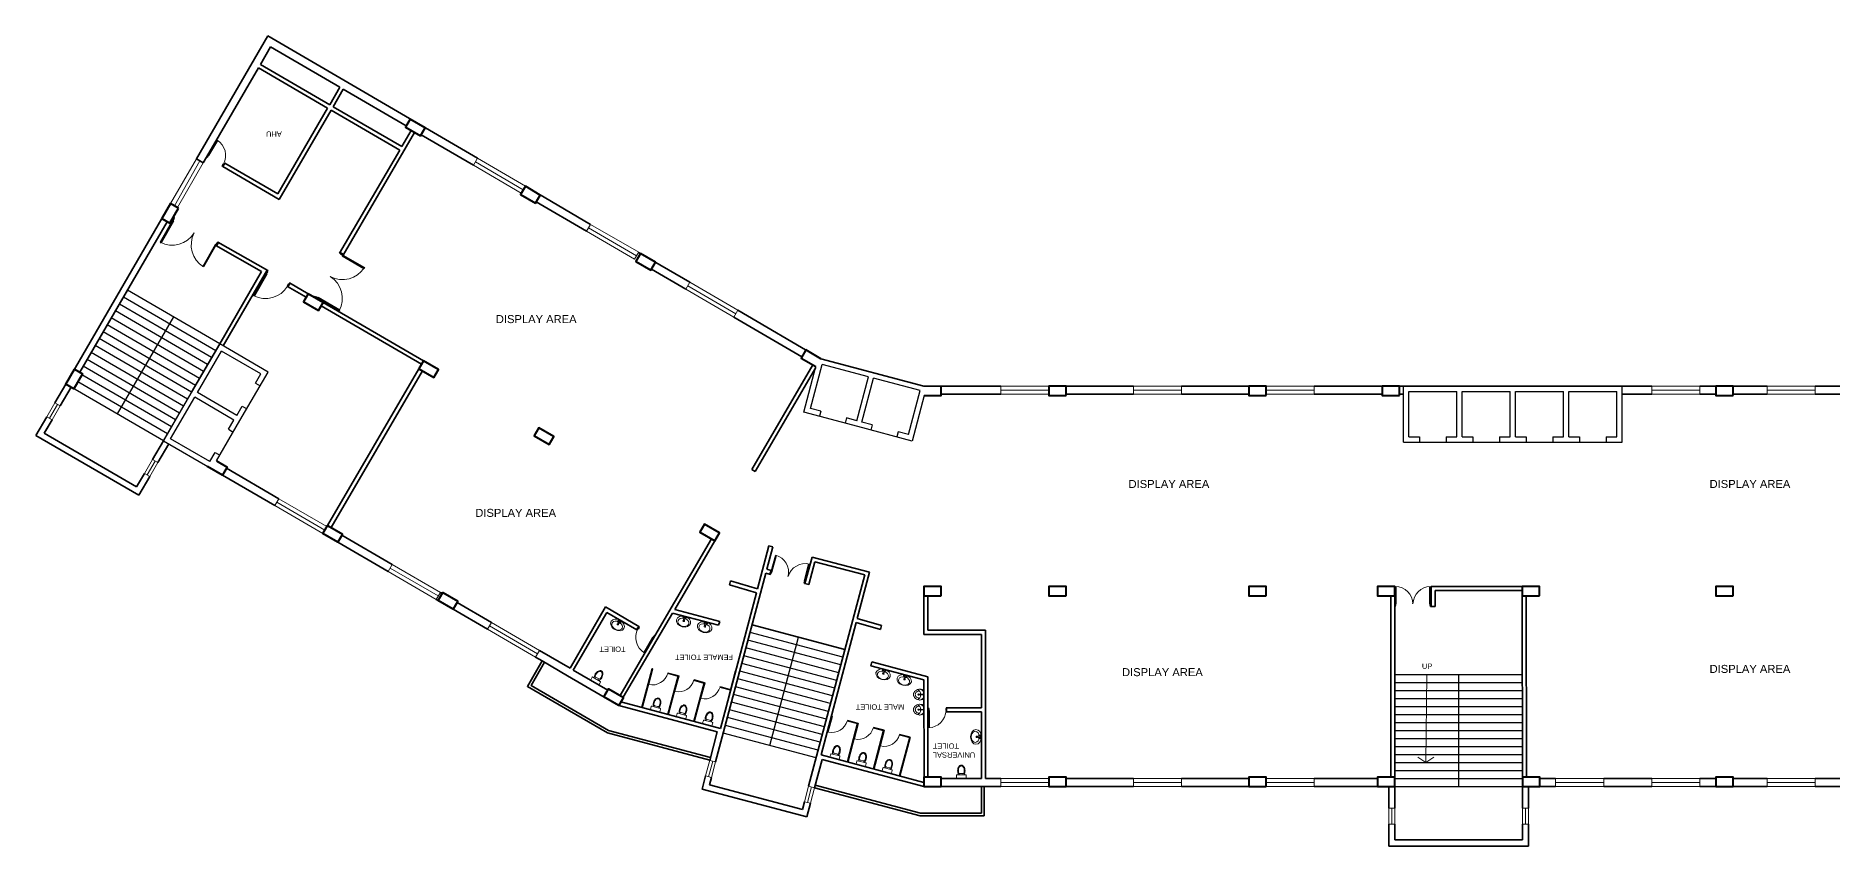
# Model space of a CAD drawing. Header units: millimetres. Extents: x 3079 to 579737, y 1565 to 1161826.
# Drawn here: x 13224 to 80548, y 808485 to 838835 of the extents above; entities that cross this region are included whole.
import ezdxf

# ---------------------------------------------------------------- set-up
doc = ezdxf.new("R2010")
doc.units = ezdxf.units.MM
for name, color, linetype, lineweight in [('1', 7, 'Continuous', 35), ('A_COL', 250, 'Continuous', 40), ('A_ELE1', 250, 'Continuous', 20), ('A_WIN-DOR', 250, 'Continuous', 30), ('DOOR', 250, 'Continuous', 15), ('IG-Area', 250, 'Continuous', 30), ('partition', 253, 'Continuous', 5), ('SILL', 251, 'Continuous', 18), ('TWOWHEELER', 250, 'Continuous', 9), ('WINDOW', 252, 'Continuous', 15)]:
    doc.layers.add(name, color=color, linetype=linetype, lineweight=lineweight)
doc.layers.add('FURNITURE', color=253, linetype='Continuous', lineweight=5, transparency=0.05)
doc.styles.get("Standard").update_dxf_attribs({"font": 'arial.ttf'})

msp = doc.modelspace()

# ---------------------------------------------------------------- linework, layer by layer
for p, q in [((16653, 829311), (14869, 826242)), ((19810, 826783), (16351, 828792)), ((19961, 827042), (16502, 829052)), ((20111, 827302), (16653, 829311)), ((19509, 826264), (16050, 828273)), ((19659, 826523), (16201, 828533)), ((18382, 828306), (16272, 824675)), ((19056, 825486), (15598, 827495)), ((19207, 825745), (15749, 827755)), ((19358, 826005), (15899, 828014)), ((18755, 824967), (15296, 826977)), ((18906, 825226), (15447, 827236)), ((18001, 823669), (20111, 827302)), ((20111, 827300), (19056, 825485)), ((19056, 825485), (20111, 827300)), ((19279, 825471), (20183, 827027)), ((21927, 826245), (20111, 827300)), ((21653, 826173), (20183, 827027)), ((42645, 826743), (44577, 826229)), ((42645, 826743), (42645, 826743)), ((18303, 824189), (14948, 826138)), ((18454, 824448), (14995, 826458)), ((18604, 824708), (15146, 826717)), ((20872, 824430), (21927, 826245)), ((21452, 825827), (21653, 826173)), ((42008, 824740), (42462, 826445)), ((42253, 824881), (42690, 826524)), ((44429, 826062), (42690, 826524)), ((14543, 825680), (14133, 824974)), ((18001, 823670), (14543, 825680)), ((18152, 823929), (14797, 825879)), ((19056, 825485), (18001, 823669)), ((20749, 824616), (19279, 825471)), ((21452, 825827), (21625, 825726)), ((43992, 824419), (44429, 826062)), ((44186, 824367), (44623, 826010)), ((46362, 825547), (44623, 826010)), ((45925, 823905), (46362, 825547)), ((46510, 825715), (46510, 825715)), ((64010, 825715), (69010, 825715)), ((66385, 825715), (64485, 825715)), ((64485, 823615), (64485, 825715)), ((64685, 825515), (66485, 825515)), ((64685, 823815), (64685, 825515)), ((68485, 825715), (66385, 825715)), ((66485, 823815), (66485, 825515)), ((66685, 825515), (68485, 825515)), ((66685, 823815), (66685, 825515)), ((70585, 825715), (68485, 825715)), ((68485, 823815), (68485, 825515)), ((68685, 825515), (70485, 825515)), ((68685, 823815), (68685, 825515)), ((70485, 823815), (70485, 825515)), ((72685, 825715), (70585, 825715)), ((70585, 825715), (72685, 825715)), ((70685, 825515), (72485, 825515)), ((70685, 823815), (70685, 825515)), ((72485, 823815), (72485, 825515)), ((72685, 823615), (72685, 825715)), ((18274, 823741), (19178, 825298)), ((20648, 824444), (19178, 825298)), ((20749, 824616), (20950, 824962)), ((20950, 824962), (21123, 824862)), ((44037, 824200), (42008, 824740)), ((42639, 824779), (42253, 824881)), ((42639, 824779), (42588, 824585)), ((46520, 825365), (46067, 823660)), ((13832, 824455), (13563, 823993)), ((19992, 822917), (20872, 824430)), ((20447, 824098), (20648, 824444)), ((20447, 824098), (20620, 823997)), ((43606, 824522), (43554, 824328)), ((43992, 824419), (43606, 824522)), ((46067, 823660), (44037, 824200)), ((44572, 824264), (44186, 824367)), ((44572, 824264), (44521, 824071)), ((18001, 823669), (19817, 822614)), ((19744, 822887), (18274, 823741)), ((45538, 824007), (45487, 823814)), ((45925, 823905), (45538, 824007)), ((64485, 823615), (66385, 823615)), ((64685, 823815), (65085, 823815)), ((65085, 823815), (65085, 823615)), ((66085, 823815), (66485, 823815)), ((66085, 823815), (66085, 823615)), ((66385, 823615), (68485, 823615)), ((66685, 823815), (67085, 823815)), ((67085, 823815), (67085, 823615)), ((68085, 823815), (68485, 823815)), ((68085, 823815), (68085, 823615)), ((68485, 823615), (70585, 823615)), ((68685, 823815), (69085, 823815)), ((69085, 823815), (69085, 823615)), ((70085, 823815), (70485, 823815)), ((70085, 823815), (70085, 823615)), ((70585, 823615), (72685, 823615)), ((70685, 823815), (71085, 823815)), ((71085, 823815), (71085, 823615)), ((72085, 823815), (72485, 823815)), ((72085, 823815), (72085, 823615)), ((19744, 822887), (19945, 823233)), ((19945, 823233), (20118, 823133)), ((19817, 822614), (19817, 822614)), ((43549, 815850), (40070, 816775)), ((43394, 815270), (39914, 816195)), ((43471, 815560), (39991, 816485)), ((40729, 812253), (41809, 816312)), ((43163, 814400), (39683, 815326)), ((43240, 814690), (39760, 815616)), ((43317, 814980), (39837, 815906)), ((43009, 813820), (39528, 814746)), ((43086, 814110), (39605, 815036)), ((64160, 814915), (68937, 814917)), ((66548, 814916), (66550, 810716)), ((42854, 813240), (39374, 814166)), ((42932, 813530), (39451, 814456)), ((64160, 814615), (66549, 814615)), ((64160, 814315), (66549, 814315)), ((64160, 814015), (66549, 814015)), ((66549, 814615), (68936, 814615)), ((66549, 814315), (68936, 814315)), ((66549, 814015), (68936, 814015)), ((42623, 812371), (39143, 813296)), ((42700, 812660), (39220, 813586)), ((42777, 812950), (39297, 813876)), ((64160, 813715), (66549, 813716)), ((64160, 813415), (66549, 813415)), ((66549, 813716), (68936, 813717)), ((66549, 813415), (68937, 813415)), ((42469, 811791), (38989, 812716)), ((42468, 811791), (38989, 812716)), ((42546, 812081), (39066, 813006)), ((64160, 813115), (66549, 813115)), ((64160, 812815), (66549, 812816)), ((66549, 813115), (68937, 813115)), ((66549, 812816), (68937, 812817)), ((64160, 812515), (66550, 812516)), ((64160, 812215), (66550, 812216)), ((66550, 812516), (68937, 812517)), ((66550, 812216), (68937, 812217)), ((64160, 811915), (66550, 811915)), ((64160, 811615), (66550, 811615)), ((64160, 811315), (66550, 811315)), ((66550, 811915), (68937, 811915)), ((66550, 811615), (68937, 811615)), ((66550, 811315), (68938, 811315)), ((64160, 811015), (66550, 811015)), ((64160, 810715), (68938, 810717)), ((66550, 811015), (68938, 811015))]:
    msp.add_line(p, q)
at = {"layer": '1'}
for p, q in [((21912, 838835), (19237, 834232)), ((22021, 838424), (21639, 837768)), ((29770, 834252), (21912, 838835)), ((24613, 836913), (22021, 838424)), ((21564, 837638), (19620, 834293)), ((24158, 836130), (21564, 837638)), ((24234, 836260), (21639, 837768)), ((24613, 836913), (24234, 836260)), ((24742, 836837), (24363, 836184)), ((27098, 835463), (24742, 836837)), ((26936, 834690), (24363, 836184)), ((24158, 836130), (22290, 832915)), ((24288, 836055), (22344, 832710)), ((26860, 834560), (24288, 836055)), ((27465, 835597), (27465, 835597)), ((27594, 835521), (27594, 835521)), ((27418, 835219), (24737, 830622)), ((27288, 835294), (26936, 834690)), ((29619, 833993), (27659, 835136)), ((19237, 834232), (19497, 834081)), ((19620, 834292), (19497, 834081)), ((26860, 834560), (24607, 830698)), ((20301, 834071), (20225, 833941)), ((22344, 832710), (20225, 833941)), ((22290, 832915), (20301, 834071)), ((34016, 831776), (31568, 833204)), ((33865, 831517), (31978, 832617)), ((17945, 831993), (14343, 825794)), ((18144, 831877), (14869, 826242)), ((18337, 831909), (18309, 831925)), ((18411, 832040), (18384, 832056)), ((21682, 830004), (19964, 830983)), ((19991, 830967), (20066, 831097)), ((21914, 830044), (20038, 831113)), ((24623, 830725), (24753, 830650)), ((37735, 829607), (35814, 830727)), ((20111, 827300), (21682, 830004)), ((20240, 827225), (21812, 829929)), ((21840, 829914), (21812, 829929)), ((23358, 829048), (22652, 829450)), ((23432, 829179), (22727, 829581)), ((37585, 829350), (36299, 830100)), ((23664, 829081), (23648, 829053)), ((23794, 829005), (23778, 828977)), ((23994, 828851), (27755, 826667)), ((23918, 828722), (27680, 826537)), ((39385, 828304), (41935, 826817)), ((42645, 826743), (39533, 828558)), ((42645, 826743), (42645, 826743)), ((46510, 825715), (42645, 826743)), ((24157, 820497), (27579, 826365)), ((24287, 820422), (27709, 826289)), ((42339, 826516), (40058, 822591)), ((42454, 826415), (40188, 822516)), ((14343, 825794), (13934, 825090)), ((14542, 825678), (14133, 824974)), ((14596, 825647), (14596, 825647)), ((46510, 825715), (47160, 825715)), ((46510, 825715), (46510, 825715)), ((49385, 825715), (47160, 825715)), ((47160, 825415), (49385, 825415)), ((51185, 825715), (54360, 825715)), ((51185, 825715), (51210, 825715)), ((51835, 825415), (54360, 825415)), ((56160, 825715), (59335, 825715)), ((56160, 825415), (58685, 825415)), ((59010, 825715), (58710, 825715)), ((59010, 825715), (59335, 825715)), ((61135, 825715), (63685, 825715)), ((61135, 825415), (63685, 825415)), ((63685, 825715), (73787, 825715)), ((64335, 825415), (64485, 825415)), ((73787, 825415), (72685, 825415)), ((75587, 825715), (78110, 825715)), ((75587, 825415), (76185, 825415)), ((78110, 825415), (76835, 825415)), ((79910, 825715), (83273, 825715)), ((79910, 825415), (81185, 825415)), ((13633, 824571), (13224, 823867)), ((13832, 824455), (13538, 823950)), ((13224, 823867), (17079, 821625)), ((13538, 823950), (16995, 821940)), ((18001, 823669), (17591, 822964)), ((18200, 823553), (17790, 822849)), ((17289, 822446), (16995, 821940)), ((17488, 822330), (17079, 821625)), ((22181, 821240), (20219, 822379)), ((20370, 822639), (22332, 821499)), ((40058, 822591), (40188, 822516)), ((26582, 819030), (24694, 820127)), ((37170, 817346), (38846, 820222)), ((24542, 819868), (24402, 819949)), ((26431, 818770), (24544, 819871)), ((36424, 816363), (38540, 819995)), ((40701, 819736), (40270, 818116)), ((40846, 819698), (40621, 818853)), ((40846, 819698), (40701, 819736)), ((40582, 818708), (38701, 811635)), ((40760, 818661), (40582, 818708)), ((40777, 818812), (40621, 818853)), ((40738, 818667), (40777, 818812)), ((42048, 818318), (42313, 819314)), ((42193, 818280), (42419, 819131)), ((44474, 818748), (42313, 819314)), ((44290, 818641), (42419, 819131)), ((44011, 817010), (44474, 818748)), ((39255, 818416), (39216, 818271)), ((40231, 817971), (39216, 818271)), ((40270, 818116), (39255, 818416)), ((42193, 818280), (42048, 818318)), ((44290, 818641), (42185, 810728)), ((47160, 818215), (46510, 818215)), ((64160, 818215), (64160, 811015)), ((68935, 818215), (65516, 818215)), ((65516, 817462), (65516, 818215)), ((68935, 818065), (65666, 818065)), ((65666, 817462), (65666, 818065)), ((28303, 817683), (28231, 817725)), ((28454, 817942), (28382, 817984)), ((28585, 817519), (28584, 817519)), ((28585, 817519), (28865, 817356)), ((28714, 817444), (28714, 817444)), ((30153, 816608), (28865, 817356)), ((29016, 817615), (30303, 816865)), ((33253, 815144), (34567, 817446)), ((34567, 817446), (35819, 816716)), ((37170, 817346), (38853, 816900)), ((40231, 817971), (38880, 812892)), ((46510, 817915), (46510, 816417)), ((46660, 817865), (46660, 816567)), ((64010, 817865), (64010, 811065)), ((65666, 817462), (65516, 817462)), ((68935, 817915), (68938, 811015)), ((69085, 817865), (69088, 811065)), ((33363, 815080), (34621, 817241)), ((34621, 817241), (35744, 816586)), ((35238, 814058), (37090, 817210)), ((35744, 816586), (35819, 816716)), ((37090, 817210), (38814, 816755)), ((38853, 816900), (38814, 816755)), ((43548, 815850), (40070, 816775)), ((42651, 811897), (43973, 816865)), ((44879, 816597), (43973, 816865)), ((44918, 816742), (44011, 817010)), ((44918, 816742), (44879, 816597)), ((35121, 814126), (36424, 816363)), ((36424, 816363), (36424, 816363)), ((46510, 816567), (46510, 816567)), ((46510, 816417), (48660, 816417)), ((46660, 816567), (48810, 816567)), ((48660, 813665), (48660, 816417)), ((48810, 811015), (48810, 816567)), ((32200, 815419), (31953, 815562)), ((32101, 815816), (33253, 815144)), ((32200, 815419), (33151, 814866)), ((35121, 814127), (36021, 815671)), ((36016, 815662), (36016, 815662)), ((44557, 815388), (44518, 815243)), ((44557, 815388), (46660, 814828)), ((33363, 815080), (34658, 814325)), ((35551, 814864), (35551, 814864)), ((35933, 813675), (36318, 815125)), ((35945, 813672), (36330, 815122)), ((36318, 815125), (36330, 815122)), ((36340, 815119), (36351, 815116)), ((36907, 814956), (37293, 814853)), ((36910, 814968), (37308, 814862)), ((36911, 813415), (37293, 814853)), ((36923, 813412), (37308, 814862)), ((37318, 814859), (37329, 814856)), ((37885, 814696), (38271, 814593)), ((37888, 814707), (38286, 814601)), ((39065, 813584), (39450, 815034)), ((44518, 815243), (46510, 814713)), ((46513, 811065), (46510, 814713)), ((46660, 813515), (46660, 814828)), ((35196, 813957), (35196, 813957)), ((37889, 813155), (38271, 814593)), ((37900, 813152), (38286, 814601)), ((38863, 814436), (38866, 814447)), ((38863, 814436), (39249, 814333)), ((38866, 814447), (39252, 814344)), ((35075, 813748), (38764, 812767)), ((35153, 813883), (38880, 812892)), ((43034, 813335), (43065, 813327)), ((43037, 813347), (43079, 813336)), ((43058, 813427), (43059, 813427)), ((43061, 813438), (43062, 813438)), ((46510, 813595), (46510, 813595)), ((46510, 813445), (46510, 813445)), ((46660, 811065), (46660, 813515)), ((47360, 813515), (47360, 813665)), ((47360, 813665), (48660, 813665)), ((47360, 813515), (48660, 813515)), ((48660, 811015), (48660, 813515)), ((38764, 812767), (38479, 811694)), ((43635, 813176), (44021, 813073)), ((43638, 813187), (44036, 813081)), ((43639, 811635), (44021, 813073)), ((43650, 811632), (44036, 813081)), ((44613, 812915), (44999, 812813)), ((44616, 812927), (45014, 812821)), ((44617, 811375), (44999, 812813)), ((44628, 811371), (45014, 812821)), ((45591, 812655), (45977, 812552)), ((45594, 812667), (45992, 812561)), ((45595, 811114), (45977, 812552)), ((45606, 811111), (45992, 812561)), ((42690, 811732), (42407, 810669)), ((42651, 811897), (46510, 810871)), ((42690, 811732), (46510, 810716)), ((38324, 811114), (38193, 810620)), ((42117, 809577), (38193, 810620)), ((38547, 811055), (38474, 810784)), ((41954, 809858), (38474, 810784)), ((42407, 810669), (46369, 809615)), ((42433, 810765), (46382, 809715)), ((48760, 810715), (46510, 810715)), ((48660, 810715), (46510, 810715)), ((46660, 810715), (46660, 810715)), ((48660, 811015), (47160, 811015)), ((48660, 809715), (48660, 810715)), ((48760, 809615), (48760, 810715)), ((49385, 810715), (48760, 810715)), ((49385, 811015), (48810, 811015)), ((54360, 811015), (51835, 811015)), ((54360, 810715), (51835, 810715)), ((58685, 811015), (56160, 811015)), ((56160, 810715), (58685, 810715)), ((59335, 810715), (58685, 810715)), ((59335, 811015), (59335, 811015)), ((59335, 811015), (59335, 811015)), ((63510, 811015), (61135, 811015)), ((63510, 811015), (61135, 811015)), ((61135, 810715), (63510, 810715)), ((64160, 810715), (63930, 810715)), ((63930, 810715), (63930, 809900)), ((63930, 809900), (63930, 810715)), ((64160, 810715), (64160, 809900)), ((68938, 810715), (68938, 809900)), ((69168, 810715), (69168, 809900)), ((70187, 811015), (69588, 811015)), ((69588, 811015), (70187, 811015)), ((70187, 810715), (69588, 810715)), ((73787, 811015), (71987, 811015)), ((71987, 811015), (73210, 811015)), ((71987, 810715), (73787, 810715)), ((76185, 811015), (75587, 811015)), ((75587, 810715), (78110, 810715)), ((76835, 810715), (76185, 810715)), ((78110, 811015), (76835, 811015)), ((81185, 811015), (79910, 811015)), ((79910, 810715), (83273, 810715)), ((42031, 810148), (41954, 809858)), ((42253, 810089), (42117, 809577)), ((48760, 809615), (46369, 809615)), ((48660, 809715), (46382, 809715)), ((63930, 809300), (63930, 808485)), ((63930, 808650), (63930, 809300)), ((64160, 809300), (64160, 808715)), ((68938, 809300), (68938, 808715)), ((69168, 809300), (69168, 808485)), ((64160, 808715), (68938, 808715)), ((63930, 808485), (69168, 808485))]:
    msp.add_line(p, q, dxfattribs=at)
for points in [[(32200, 815419), (31647, 814468), (34649, 812723), (38481, 811704)], [(32286, 815369), (31784, 814504), (34688, 812817), (38507, 811801)], [(33151, 814866), (33151, 814866), (35061, 813756)]]:
    msp.add_lwpolyline(points, dxfattribs=at)
at = {"layer": 'A_COL'}
for points in [[(27634, 835093), (27810, 835395), (27249, 835723), (27072, 835420)], [(31953, 832574), (32129, 832876), (31568, 833204), (31391, 832901)], [(18570, 832383), (18266, 832556), (17944, 831991), (18248, 831818)], [(36272, 830055), (36448, 830357), (35887, 830685), (35711, 830382)], [(23817, 828549), (23994, 828851), (23432, 829179), (23256, 828876)], [(14671, 826357), (14973, 826181), (14647, 825619), (14344, 825795)], [(28141, 826037), (28317, 826339), (27755, 826667), (27579, 826365)], [(51835, 825365), (51835, 825715), (51185, 825715), (51185, 825365)], [(59335, 825365), (59335, 825715), (58685, 825715), (58685, 825365)], [(64335, 825365), (64335, 825715), (63685, 825715), (63685, 825365)], [(76835, 825365), (76835, 825715), (76185, 825715), (76185, 825365)], [(32464, 823525), (32640, 823827), (32079, 824155), (31903, 823852)], [(24719, 820170), (24542, 819867), (23981, 820195), (24157, 820497)], [(38670, 819920), (38846, 820222), (38284, 820550), (38108, 820247)], [(47160, 817865), (47160, 818215), (46510, 818215), (46510, 817865)], [(51835, 817865), (51835, 818215), (51185, 818215), (51185, 817865)], [(59335, 817865), (59335, 818215), (58685, 818215), (58685, 817865)], [(64160, 817865), (64160, 818215), (63510, 818215), (63510, 817865)], [(69585, 817865), (69585, 818215), (68935, 818215), (68935, 817865)], [(76837, 817865), (76837, 818215), (76187, 818215), (76187, 817865)], [(29041, 817658), (28865, 817356), (28303, 817683), (28480, 817985)], [(35251, 814051), (35075, 813748), (34513, 814076), (34689, 814378)], [(47160, 810715), (47160, 811065), (46510, 811065), (46510, 810715)], [(51835, 810715), (51835, 811065), (51185, 811065), (51185, 810715)], [(59335, 810715), (59335, 811065), (58685, 811065), (58685, 810715)], [(64160, 810715), (64160, 811065), (63510, 811065), (63510, 810715)], [(69588, 810715), (69588, 811065), (68938, 811065), (68938, 810715)], [(76835, 810715), (76835, 811065), (76185, 811065), (76185, 810715)]]:
    msp.add_lwpolyline(points, close=True, dxfattribs=at)
for points in [[(42645, 826743), (42645, 826743), (42083, 827071), (41907, 826768), (42462, 826445)], [(46510, 825715), (46510, 825715), (46510, 825715)], [(46520, 825365), (47160, 825365), (47160, 825715)], [(19992, 822917), (20395, 822682), (20219, 822379), (19657, 822707)]]:
    msp.add_lwpolyline(points, dxfattribs=at)
at = {"layer": 'A_ELE1', "transparency": 33554687}
for centre, radius, start, end in [((19660, 834357), 676, 331.58457, 58.10036), ((18333, 831961), 966, 242.06647, 328.58227), ((20010, 831005), 966, 152.06668, 238.58243), ((20010, 831005), 966, 152.06664, 152.06668), ((24715, 830669), 966, 241.49307, 328.00883), ((21835, 829965), 966, 242.06647, 328.58227), ((23743, 829001), 966, 331.49287, 58.00866), ((24715, 830669), 966, 241.49303, 241.49307), ((40759, 818739), 676, 346.84668, 73.36248), ((42066, 818392), 676, 76.84654, 163.36234), ((64162, 817537), 676, 1.74219, 88.25798), ((65514, 817537), 676, 91.74205, 178.25784), ((36385, 816299), 676, 151.51862, 238.03441), ((46662, 813590), 676, 271.74202, 358.25781)]:
    msp.add_arc(centre, radius, start, end, dxfattribs=at)
at = {"layer": 'A_WIN-DOR', "transparency": 33554687}
for p, q in [((19688, 834365), (20017, 834931)), ((19710, 834352), (20039, 834918)), ((19673, 834384), (19620, 834293)), ((19639, 834282), (19655, 834309)), ((19655, 834309), (19664, 834305)), ((19664, 834305), (19696, 834360)), ((19692, 834373), (19673, 834384)), ((19692, 834373), (19704, 834392)), ((20206, 833953), (20222, 833980)), ((20214, 833985), (20246, 834040)), ((20222, 833980), (20214, 833985)), ((20254, 834036), (20259, 834043)), ((20259, 834043), (20278, 834032)), ((18344, 831921), (17880, 831107)), ((18375, 831902), (17912, 831090)), ((18309, 831925), (18384, 832056)), ((18337, 831909), (18309, 831925)), ((18337, 831909), (18321, 831881)), ((18401, 831993), (18355, 831914)), ((18384, 832056), (18411, 832040)), ((18411, 832040), (18389, 832000)), ((18389, 832000), (18401, 831993)), ((19157, 831457), (19157, 831457)), ((19157, 831457), (19157, 831457)), ((19938, 831012), (19475, 830199)), ((19970, 830994), (19507, 830181)), ((19964, 830983), (19947, 830954)), ((20003, 831080), (19958, 831001)), ((19964, 830983), (19991, 830967)), ((19991, 830967), (20066, 831097)), ((20015, 831073), (20003, 831080)), ((20038, 831113), (20015, 831073)), ((20066, 831097), (20038, 831113)), ((24624, 830725), (24607, 830698)), ((24607, 830698), (24647, 830675)), ((24753, 830650), (24624, 830725)), ((24647, 830675), (24640, 830663)), ((24640, 830663), (24719, 830617)), ((24707, 830597), (25515, 830126)), ((24726, 830628), (25534, 830157)), ((24737, 830622), (24753, 830650)), ((24737, 830622), (24765, 830605)), ((21846, 829925), (21383, 829112)), ((21878, 829907), (21415, 829094)), ((21812, 829929), (21886, 830060)), ((21840, 829914), (21812, 829929)), ((21840, 829914), (21823, 829885)), ((21903, 829997), (21858, 829918)), ((21886, 830060), (21914, 830044)), ((21914, 830044), (21891, 830004)), ((21891, 830004), (21903, 829997)), ((22693, 829548), (22647, 829468)), ((22659, 829461), (22653, 829450)), ((22653, 829450), (22681, 829434)), ((22681, 829434), (22755, 829565)), ((22705, 829541), (22693, 829548)), ((22727, 829581), (22705, 829541)), ((24254, 829820), (24254, 829820)), ((24254, 829820), (24254, 829820)), ((23648, 829053), (23664, 829080)), ((23778, 828977), (23648, 829053)), ((23664, 829080), (23704, 829057)), ((23704, 829057), (23711, 829069)), ((23711, 829069), (23790, 829023)), ((23794, 829005), (23778, 828977)), ((23783, 829011), (24591, 828540)), ((23794, 829005), (23822, 828988)), ((23801, 829043), (24609, 828572)), ((40785, 818754), (40953, 819387)), ((40809, 818747), (40978, 819380)), ((40765, 818768), (40738, 818667)), ((40760, 818661), (40768, 818692)), ((40787, 818762), (40765, 818768)), ((40768, 818692), (40777, 818689)), ((40777, 818689), (40794, 818751)), ((40787, 818762), (40793, 818785)), ((42026, 818423), (42195, 819056)), ((42051, 818417), (42219, 819050)), ((41418, 818585), (41420, 818594)), ((41418, 818585), (41418, 818585)), ((41420, 818594), (41420, 818594)), ((42025, 818357), (42042, 818419)), ((42035, 818355), (42025, 818357)), ((42026, 818324), (42035, 818355)), ((42075, 818420), (42048, 818318)), ((42053, 818425), (42059, 818448)), ((42053, 818425), (42075, 818420)), ((64183, 817558), (64183, 818213)), ((64208, 817558), (64208, 818212)), ((65468, 817558), (65468, 818212)), ((65493, 817558), (65493, 818213)), ((64160, 817567), (64160, 817462)), ((64183, 817567), (64160, 817567)), ((64183, 817567), (64183, 817590)), ((64183, 817462), (64183, 817494)), ((64183, 817494), (64192, 817494)), ((64192, 817494), (64192, 817558)), ((64838, 817558), (64838, 817567)), ((64838, 817567), (64838, 817567)), ((64838, 817558), (64838, 817558)), ((65484, 817494), (65484, 817558)), ((65493, 817494), (65484, 817494)), ((65493, 817567), (65493, 817590)), ((65493, 817567), (65516, 817567)), ((65493, 817462), (65493, 817494)), ((65516, 817567), (65516, 817462)), ((35831, 816672), (35799, 816616)), ((35839, 816704), (35823, 816676)), ((35823, 816676), (35831, 816672)), ((35786, 816613), (35766, 816625)), ((35790, 816621), (35786, 816613)), ((36334, 816304), (36005, 815738)), ((36357, 816291), (36027, 815725)), ((36352, 816283), (36340, 816264)), ((36380, 816351), (36348, 816296)), ((36352, 816283), (36371, 816272)), ((36371, 816272), (36424, 816363)), ((36389, 816347), (36380, 816351)), ((36405, 816374), (36389, 816347)), ((46660, 813560), (46660, 813665)), ((46683, 813560), (46660, 813560)), ((46683, 813665), (46683, 813633)), ((46683, 813633), (46692, 813633)), ((46683, 813569), (46683, 812914)), ((46683, 813560), (46683, 813537)), ((46692, 813633), (46692, 813569)), ((46708, 813569), (46708, 812914)), ((47338, 813633), (47328, 813633)), ((47328, 813633), (47328, 813569)), ((47338, 813665), (47338, 813633)), ((47338, 813569), (47338, 813560)), ((47338, 813560), (47360, 813560))]:
    msp.add_line(p, q, dxfattribs=at)
at = {"layer": 'A_WIN-DOR'}
for p, q in [((19639, 834282), (19620, 834293)), ((20225, 833941), (20206, 833953)), ((20278, 834032), (20225, 833941)), ((17880, 831107), (17912, 831090)), ((19507, 830181), (19475, 830199)), ((25534, 830157), (25515, 830126)), ((22755, 829565), (22727, 829581)), ((21383, 829112), (21415, 829094)), ((24591, 828540), (24609, 828572)), ((40760, 818661), (40738, 818667)), ((42026, 818324), (42048, 818318)), ((64183, 817462), (64160, 817462)), ((65493, 817462), (65516, 817462)), ((35766, 816625), (35819, 816715)), ((35819, 816715), (35839, 816704)), ((36405, 816374), (36424, 816363)), ((46683, 813665), (46660, 813665)), ((47360, 813665), (47338, 813665)), ((47360, 813560), (47360, 813665))]:
    msp.add_line(p, q, dxfattribs=at)
at = {"layer": 'A_WIN-DOR', "transparency": 33554687}
for points in [[(19688, 834365), (19710, 834352)], [(20254, 834036), (20246, 834040)], [(18344, 831921), (18375, 831902)], [(19157, 831457), (19157, 831457)], [(19970, 830994), (19938, 831012)], [(24726, 830628), (24707, 830597)], [(21846, 829925), (21878, 829907)], [(22659, 829461), (22647, 829468)], [(24254, 829820), (24254, 829820)], [(23783, 829011), (23801, 829043)], [(40785, 818754), (40809, 818747)], [(41418, 818585), (41418, 818585)], [(42051, 818417), (42026, 818423)], [(64183, 817558), (64208, 817558)], [(64838, 817558), (64838, 817558)], [(65493, 817558), (65468, 817558)], [(35790, 816621), (35799, 816616)], [(36357, 816291), (36334, 816304)], [(46683, 813569), (46708, 813569)], [(47338, 813569), (47328, 813569)]]:
    msp.add_lwpolyline(points, dxfattribs=at)
at = {"layer": 'DOOR'}
for p, q in [((36340, 815119), (36186, 814539)), ((36351, 815116), (36197, 814536)), ((36340, 815119), (36351, 815116)), ((37318, 814859), (37164, 814279)), ((37329, 814856), (37175, 814276)), ((37318, 814859), (37329, 814856)), ((36186, 814539), (36197, 814536)), ((37164, 814279), (37175, 814276)), ((38295, 814595), (38140, 814015)), ((38140, 814015), (38152, 814012)), ((38306, 814592), (38152, 814012)), ((38295, 814595), (38306, 814592)), ((43068, 813339), (42913, 812759)), ((43079, 813336), (42925, 812756)), ((43068, 813339), (43079, 813336)), ((42913, 812759), (42925, 812756)), ((44046, 813079), (43891, 812499)), ((44057, 813076), (43903, 812496)), ((44046, 813079), (44057, 813076)), ((45024, 812818), (44869, 812239)), ((45035, 812815), (44881, 812236)), ((45024, 812818), (45035, 812815)), ((43891, 812499), (43903, 812496)), ((44869, 812239), (44881, 812236))]:
    msp.add_line(p, q, dxfattribs=at)
at = {"layer": 'FURNITURE'}
for p, q in [((35058, 816872), (34996, 816908)), ((35033, 816921), (35047, 816945)), ((35073, 816898), (35033, 816921)), ((35083, 816916), (35039, 816840)), ((35047, 816945), (35164, 816876)), ((35121, 816893), (35077, 816818)), ((35121, 816893), (35083, 816916)), ((35158, 816814), (35096, 816850)), ((35150, 816852), (35111, 816875)), ((35164, 816876), (35150, 816852)), ((37504, 817004), (37435, 817022)), ((37468, 817044), (37475, 817071)), ((37512, 817032), (37468, 817044)), ((37475, 817071), (37606, 817036)), ((37517, 817052), (37495, 816968)), ((37560, 817041), (37517, 817052)), ((37560, 817041), (37537, 816956)), ((37616, 816974), (37547, 816992)), ((37599, 817009), (37554, 817021)), ((37606, 817036), (37599, 817009)), ((38296, 816793), (38227, 816812)), ((38259, 816833), (38266, 816860)), ((38303, 816822), (38259, 816833)), ((38266, 816860), (38397, 816825)), ((38308, 816841), (38286, 816757)), ((38351, 816830), (38308, 816841)), ((38351, 816830), (38329, 816746)), ((38407, 816764), (38338, 816782)), ((38390, 816798), (38346, 816810)), ((38397, 816825), (38390, 816798)), ((34074, 814811), (34019, 814718)), ((34026, 814694), (34306, 814530)), ((34378, 814655), (34098, 814818)), ((34346, 814732), (34181, 814828)), ((34196, 814801), (34204, 814815)), ((34202, 814797), (34196, 814801)), ((34210, 814811), (34202, 814797)), ((34204, 814815), (34210, 814811)), ((34318, 814749), (34309, 814735)), ((34309, 814735), (34316, 814731)), ((34316, 814731), (34324, 814745)), ((34324, 814745), (34318, 814749)), ((34330, 814537), (34385, 814630)), ((44984, 815022), (44915, 815040)), ((44948, 815062), (44955, 815089)), ((44992, 815050), (44948, 815062)), ((44955, 815089), (45086, 815054)), ((44997, 815070), (44975, 814986)), ((45040, 815059), (44997, 815070)), ((45040, 815059), (45017, 814975)), ((45096, 814992), (45027, 815011)), ((45079, 815027), (45035, 815039)), ((45086, 815054), (45079, 815027)), ((45776, 814811), (45707, 814830)), ((45739, 814851), (45746, 814878)), ((45783, 814840), (45739, 814851)), ((45746, 814878), (45877, 814843)), ((45789, 814860), (45766, 814775)), ((45831, 814848), (45789, 814860)), ((45831, 814848), (45809, 814764)), ((45888, 814782), (45819, 814800)), ((45870, 814817), (45826, 814828)), ((45877, 814843), (45870, 814817)), ((46384, 814172), (46324, 814172)), ((46384, 814148), (46324, 814148)), ((46500, 814172), (46403, 814172)), ((46500, 814172), (46403, 814172)), ((46403, 814165), (46403, 814165)), ((46403, 814155), (46403, 814155)), ((46500, 814148), (46403, 814148)), ((46500, 814148), (46403, 814148)), ((46500, 814335), (46500, 813985)), ((46511, 814165), (46500, 814165)), ((46511, 814155), (46500, 814155)), ((46511, 814165), (46511, 814155)), ((36286, 813712), (36258, 813607)), ((36271, 813585), (36584, 813502)), ((36621, 813641), (36308, 813724)), ((36570, 813707), (36385, 813756)), ((36407, 813734), (36411, 813749)), ((36414, 813732), (36407, 813734)), ((36411, 813749), (36418, 813748)), ((36418, 813748), (36414, 813732)), ((36538, 813716), (36534, 813700)), ((36534, 813700), (36540, 813698)), ((36545, 813714), (36538, 813716)), ((36540, 813698), (36545, 813714)), ((36606, 813515), (36634, 813619)), ((37264, 813452), (37236, 813347)), ((37249, 813325), (37562, 813242)), ((37599, 813381), (37286, 813464)), ((37548, 813447), (37363, 813496)), ((37385, 813474), (37389, 813489)), ((37392, 813472), (37385, 813474)), ((37389, 813489), (37396, 813487)), ((37396, 813487), (37392, 813472)), ((37516, 813455), (37512, 813440)), ((37512, 813440), (37518, 813438)), ((37523, 813454), (37516, 813455)), ((37518, 813438), (37523, 813454)), ((37584, 813255), (37612, 813359)), ((46384, 813607), (46324, 813607)), ((46384, 813583), (46324, 813583)), ((46500, 813607), (46403, 813607)), ((46500, 813607), (46403, 813607)), ((46403, 813600), (46403, 813600)), ((46403, 813590), (46403, 813590)), ((46500, 813583), (46403, 813583)), ((46500, 813583), (46403, 813583)), ((46500, 813770), (46500, 813420)), ((46511, 813600), (46500, 813600)), ((46511, 813590), (46500, 813590)), ((46511, 813600), (46511, 813590)), ((38242, 813191), (38214, 813087)), ((38227, 813065), (38540, 812982)), ((38577, 813121), (38264, 813204)), ((38526, 813187), (38341, 813236)), ((38363, 813213), (38367, 813229)), ((38370, 813212), (38363, 813213)), ((38367, 813229), (38374, 813227)), ((38374, 813227), (38370, 813212)), ((38494, 813195), (38490, 813180)), ((38490, 813180), (38496, 813178)), ((38501, 813194), (38494, 813195)), ((38496, 813178), (38501, 813194)), ((38562, 812995), (38590, 813099)), ((48567, 812599), (48567, 812670)), ((48596, 812599), (48596, 812644)), ((48596, 812644), (48624, 812644)), ((48624, 812644), (48624, 812509)), ((43014, 811931), (42986, 811827)), ((43349, 811861), (43036, 811944)), ((43298, 811926), (43113, 811976)), ((43135, 811953), (43139, 811969)), ((43142, 811951), (43135, 811953)), ((43139, 811969), (43146, 811967)), ((43146, 811967), (43142, 811951)), ((43266, 811935), (43262, 811920)), ((43273, 811933), (43266, 811935)), ((43268, 811918), (43273, 811933)), ((48616, 812599), (48529, 812599)), ((48616, 812554), (48529, 812554)), ((48567, 812483), (48567, 812554)), ((48596, 812509), (48596, 812554)), ((48624, 812509), (48596, 812509)), ((48616, 812554), (48616, 812599)), ((42999, 811805), (43312, 811722)), ((43262, 811920), (43268, 811918)), ((43334, 811734), (43362, 811839)), ((43992, 811671), (43964, 811567)), ((43977, 811545), (44290, 811461)), ((44327, 811601), (44014, 811684)), ((44276, 811666), (44091, 811716)), ((44113, 811693), (44117, 811709)), ((44120, 811691), (44113, 811693)), ((44117, 811709), (44124, 811707)), ((44124, 811707), (44120, 811691)), ((44244, 811675), (44240, 811659)), ((44240, 811659), (44246, 811658)), ((44251, 811673), (44244, 811675)), ((44246, 811658), (44251, 811673)), ((44312, 811474), (44340, 811579)), ((44970, 811411), (44942, 811307)), ((44955, 811285), (45268, 811201)), ((45305, 811340), (44992, 811424)), ((45254, 811406), (45069, 811455)), ((45091, 811433), (45095, 811449)), ((45098, 811431), (45091, 811433)), ((45095, 811449), (45102, 811447)), ((45102, 811447), (45098, 811431)), ((45222, 811415), (45218, 811399)), ((45218, 811399), (45224, 811397)), ((45229, 811413), (45222, 811415)), ((45224, 811397), (45229, 811413)), ((45290, 811214), (45318, 811318)), ((47730, 811141), (47730, 811033)), ((48072, 811159), (47748, 811159)), ((47748, 811015), (48072, 811015)), ((48006, 811209), (47814, 811209)), ((47841, 811193), (47841, 811209)), ((47841, 811209), (47848, 811209)), ((47848, 811193), (47841, 811193)), ((47848, 811209), (47848, 811193)), ((47972, 811209), (47972, 811193)), ((47979, 811209), (47972, 811209)), ((47972, 811193), (47979, 811193)), ((47979, 811193), (47979, 811209)), ((48090, 811033), (48090, 811141))]:
    msp.add_line(p, q, dxfattribs=at)
for centre, radius in [((46304, 814160), 23.7), ((46394, 814160), 14.9), ((46304, 813595), 23.7), ((46394, 813595), 14.9)]:
    msp.add_circle(centre, radius, dxfattribs=at)
for centre, radius, start, end in [((34035, 814709), 18, 149.74807, 239.74807), ((34089, 814802), 18, 59.74807, 149.74807), ((34382, 814791), 233, 164.8212, 180.65149), ((34475, 814766), 330, 149.74807, 164.8212), ((34382, 814791), 204, 164.8212, 169.57209), ((34475, 814766), 301, 149.74807, 164.8212), ((34475, 814766), 330, 134.67493, 149.74807), ((34475, 814766), 301, 134.67493, 149.74807), ((34407, 814835), 233, 116.71652, 134.67493), ((34407, 814835), 204, 116.71652, 134.67493), ((34376, 814898), 162, 92.24784, 116.71652), ((34376, 814898), 134, 92.24784, 116.71652), ((34215, 814888), 233, 298.84464, 314.67493), ((34215, 814888), 204, 309.92404, 314.67493), ((34147, 814957), 301, 314.67493, 329.74807), ((34373, 814967), 93.1, 59.74807, 92.24784), ((34373, 814967), 64.3, 59.74807, 92.24784), ((34369, 814639), 18, 329.74807, 59.74807), ((34147, 814957), 330, 314.67493, 329.74807), ((34373, 814967), 64.3, 27.24829, 59.74807), ((34147, 814957), 301, 329.74807, 344.8212), ((34373, 814967), 93.1, 27.24829, 59.74807), ((34311, 814935), 134, 2.77961, 27.24829), ((34147, 814957), 330, 329.74807, 344.8212), ((34241, 814932), 204, 344.8212, 2.77961), ((34311, 814935), 162, 2.77961, 27.24829), ((34241, 814932), 233, 344.8212, 2.77961), ((34315, 814546), 18, 239.74807, 329.74807), ((36602, 813822), 233, 132.07295, 150.03136), ((36602, 813822), 204, 132.07295, 150.03136), ((36554, 813875), 162, 107.60427, 132.07295), ((36554, 813875), 134, 107.60427, 132.07295), ((36533, 813941), 93.1, 75.1045, 107.60427), ((36533, 813941), 64.3, 75.1045, 107.60427), ((36533, 813941), 64.3, 42.60472, 75.1045), ((36533, 813941), 93.1, 42.60472, 75.1045), ((36482, 813894), 134, 18.13605, 42.60472), ((36482, 813894), 162, 18.13605, 42.60472), ((46292, 814160), 173, 153.89958, 180.04768), ((46292, 814160), 173, 180.04768, 206.19578), ((46325, 814143), 210, 130.20272, 153.89958), ((46325, 814176), 210, 206.19578, 229.89264), ((46292, 814160), 108, 153.89958, 180.04768), ((46292, 814160), 108, 180.04768, 206.19578), ((46347, 814118), 243, 109.31122, 130.20272), ((46346, 814202), 243, 229.89264, 250.78414), ((46325, 814143), 145, 130.20272, 153.89958), ((46325, 814176), 145, 206.19578, 229.89264), ((46347, 814118), 178, 109.31122, 130.20272), ((46346, 814202), 178, 229.89264, 250.78414), ((46185, 814164), 199, 2.26305, 66.69199), ((46185, 814156), 199, 293.40337, 357.83231), ((46361, 814078), 285, 90.04768, 109.31122), ((46360, 814241), 285, 250.78414, 270.04768), ((46361, 814078), 220, 97.0617, 109.31122), ((46360, 814241), 220, 250.78414, 263.03366), ((46304, 814160), 14.1, 90.04768, 270.04768), ((46304, 814160), 14.1, 270.04768, 90.04768), ((46314, 814185), 229, 274.88687, 324.67251), ((46313, 814134), 229, 35.51972, 83.89207), ((46361, 814078), 285, 70.78414, 90.04768), ((46360, 814241), 285, 270.04768, 289.31122), ((46394, 814160), 10, 90.04768, 270.04768), ((46394, 814160), 10, 90.04768, 270.04768), ((46394, 814160), 10, 270.04768, 90.04768), ((46394, 814160), 10, 270.04768, 90.04768), ((46339, 813843), 517, 71.83917, 77.08142), ((46338, 814476), 517, 283.01394, 288.25618), ((36276, 813603), 18, 165.1045, 255.1045), ((36304, 813707), 18, 75.1045, 165.1045), ((36685, 813774), 330, 165.1045, 180.17764), ((36589, 813774), 233, 180.17764, 196.00792), ((36685, 813774), 330, 150.03136, 165.1045), ((36685, 813774), 301, 165.1045, 180.17764), ((36589, 813774), 204, 180.17764, 184.92852), ((36685, 813774), 301, 150.03136, 165.1045), ((36402, 813823), 233, 314.20107, 330.03136), ((36402, 813823), 204, 325.28047, 330.03136), ((36318, 813872), 301, 330.03136, 345.1045), ((36589, 813519), 18, 255.1045, 345.1045), ((36318, 813872), 330, 330.03136, 345.1045), ((36415, 813872), 204, 0.17764, 18.13605), ((36318, 813872), 301, 345.1045, 0.17764), ((36617, 813624), 18, 345.1045, 75.1045), ((36415, 813872), 233, 0.17764, 18.13605), ((36318, 813872), 330, 345.1045, 0.17764), ((37254, 813343), 18, 165.1045, 255.1045), ((37282, 813447), 18, 75.1045, 165.1045), ((37663, 813514), 330, 165.1045, 180.17764), ((37567, 813514), 233, 180.17764, 196.00792), ((37663, 813514), 330, 150.03136, 165.1045), ((37663, 813514), 301, 165.1045, 180.17764), ((37567, 813514), 204, 180.17764, 184.92852), ((37663, 813514), 301, 150.03136, 165.1045), ((37580, 813562), 233, 132.07295, 150.03136), ((37580, 813562), 204, 132.07295, 150.03136), ((37532, 813615), 162, 107.60427, 132.07295), ((37532, 813615), 134, 107.60427, 132.07295), ((37511, 813681), 93.1, 75.1045, 107.60427), ((37511, 813681), 64.3, 75.1045, 107.60427), ((37511, 813681), 64.3, 42.60472, 75.1045), ((37511, 813681), 93.1, 42.60472, 75.1045), ((37380, 813563), 233, 314.20107, 330.03136), ((37380, 813563), 204, 325.28047, 330.03136), ((37296, 813611), 301, 330.03136, 345.1045), ((37460, 813634), 134, 18.13605, 42.60472), ((37460, 813634), 162, 18.13605, 42.60472), ((37296, 813611), 330, 330.03136, 345.1045), ((37393, 813612), 204, 0.17764, 18.13605), ((37296, 813611), 301, 345.1045, 0.17764), ((37595, 813364), 18, 345.1045, 75.1045), ((37393, 813612), 233, 0.17764, 18.13605), ((37296, 813611), 330, 345.1045, 0.17764), ((38641, 813254), 330, 165.1045, 180.17764), ((38641, 813254), 330, 150.03136, 165.1045), ((38641, 813254), 301, 165.1045, 180.17764), ((38641, 813254), 301, 150.03136, 165.1045), ((38558, 813302), 233, 132.07295, 150.03136), ((38558, 813302), 204, 132.07295, 150.03136), ((38510, 813354), 162, 107.60427, 132.07295), ((38510, 813354), 134, 107.60427, 132.07295), ((38489, 813420), 93.1, 75.1045, 107.60427), ((38489, 813420), 64.3, 75.1045, 107.60427), ((38489, 813420), 64.3, 42.60472, 75.1045), ((38489, 813420), 93.1, 42.60472, 75.1045), ((38274, 813351), 301, 330.03136, 345.1045), ((38438, 813374), 134, 18.13605, 42.60472), ((38438, 813374), 162, 18.13605, 42.60472), ((38371, 813352), 204, 0.17764, 18.13605), ((38274, 813351), 301, 345.1045, 0.17764), ((38371, 813352), 233, 0.17764, 18.13605), ((38274, 813351), 330, 345.1045, 0.17764), ((46292, 813595), 173, 153.89958, 180.04768), ((46292, 813595), 173, 180.04768, 206.19578), ((46325, 813579), 210, 130.20272, 153.89958), ((46325, 813611), 210, 206.19578, 229.89264), ((46292, 813595), 108, 153.89958, 180.04768), ((46292, 813595), 108, 180.04768, 206.19578), ((46347, 813553), 243, 109.31122, 130.20272), ((46346, 813637), 243, 229.89264, 250.78414), ((46325, 813579), 145, 130.20272, 153.89958), ((46325, 813611), 145, 206.19578, 229.89264), ((46347, 813553), 178, 109.31122, 130.20272), ((46346, 813637), 178, 229.89264, 250.78414), ((46185, 813599), 199, 2.26305, 66.69199), ((46185, 813591), 199, 293.40337, 357.83231), ((46361, 813513), 285, 90.04768, 109.31122), ((46360, 813677), 285, 250.78414, 270.04768), ((46361, 813513), 220, 97.0617, 109.31122), ((46360, 813677), 220, 250.78414, 263.03366), ((46304, 813595), 14.1, 90.04768, 270.04768), ((46304, 813595), 14.1, 270.04768, 90.04768), ((46314, 813620), 229, 274.88687, 324.67251), ((46313, 813569), 229, 35.51972, 83.89207), ((46361, 813513), 285, 70.78414, 90.04768), ((46360, 813677), 285, 270.04768, 289.31122), ((46394, 813595), 10, 90.04768, 270.04768), ((46394, 813595), 10, 90.04768, 270.04768), ((46394, 813595), 10, 270.04768, 90.04768), ((46394, 813595), 10, 270.04768, 90.04768), ((46339, 813278), 517, 71.83917, 77.08142), ((46338, 813911), 517, 283.01394, 288.25618), ((37567, 813259), 18, 255.1045, 345.1045), ((38232, 813082), 18, 165.1045, 255.1045), ((38260, 813187), 18, 75.1045, 165.1045), ((38545, 813253), 233, 180.17764, 196.00792), ((38545, 813253), 204, 180.17764, 184.92852), ((38358, 813303), 233, 314.20107, 330.03136), ((38358, 813303), 204, 325.28047, 330.03136), ((38545, 812999), 18, 255.1045, 345.1045), ((38274, 813351), 330, 330.03136, 345.1045), ((38573, 813103), 18, 345.1045, 75.1045), ((43032, 811927), 18, 75.1045, 165.1045), ((43413, 811994), 330, 165.1045, 180.17764), ((43317, 811993), 233, 180.17764, 196.00792), ((43413, 811994), 330, 150.03136, 165.1045), ((43413, 811994), 301, 165.1045, 180.17764), ((43317, 811993), 204, 180.17764, 184.92852), ((43413, 811994), 301, 150.03136, 165.1045), ((43329, 812042), 233, 132.07295, 150.03136), ((43329, 812042), 204, 132.07295, 150.03136), ((43282, 812094), 162, 107.60427, 132.07295), ((43282, 812094), 134, 107.60427, 132.07295), ((43261, 812160), 93.1, 75.1045, 107.60427), ((43261, 812160), 64.3, 75.1045, 107.60427), ((43261, 812160), 64.3, 42.60472, 75.1045), ((43261, 812160), 93.1, 42.60472, 75.1045), ((43130, 812043), 204, 325.28047, 330.03136), ((43046, 812091), 301, 330.03136, 345.1045), ((43210, 812113), 134, 18.13605, 42.60472), ((43210, 812113), 162, 18.13605, 42.60472), ((43046, 812091), 330, 330.03136, 345.1045), ((43143, 812091), 204, 0.17764, 18.13605), ((43046, 812091), 301, 345.1045, 0.17764), ((43143, 812091), 233, 0.17764, 18.13605), ((43046, 812091), 330, 345.1045, 0.17764), ((44307, 811782), 233, 132.07295, 150.03136), ((44307, 811782), 204, 132.07295, 150.03136), ((44260, 811834), 162, 107.60427, 132.07295), ((44260, 811834), 134, 107.60427, 132.07295), ((44239, 811900), 93.1, 75.1045, 107.60427), ((44239, 811900), 64.3, 75.1045, 107.60427), ((44239, 811900), 64.3, 42.60472, 75.1045), ((44239, 811900), 93.1, 42.60472, 75.1045), ((44188, 811853), 134, 18.13605, 42.60472), ((44188, 811853), 162, 18.13605, 42.60472), ((43004, 811822), 18, 165.1045, 255.1045), ((43130, 812043), 233, 314.20107, 330.03136), ((43317, 811739), 18, 255.1045, 345.1045), ((43345, 811843), 18, 345.1045, 75.1045), ((43982, 811562), 18, 165.1045, 255.1045), ((44009, 811666), 18, 75.1045, 165.1045), ((44391, 811733), 330, 165.1045, 180.17764), ((44295, 811733), 233, 180.17764, 196.00792), ((44391, 811733), 330, 150.03136, 165.1045), ((44391, 811733), 301, 165.1045, 180.17764), ((44295, 811733), 204, 180.17764, 184.92852), ((44391, 811733), 301, 150.03136, 165.1045), ((44108, 811783), 233, 314.20107, 330.03136), ((44108, 811783), 204, 325.28047, 330.03136), ((44024, 811831), 301, 330.03136, 345.1045), ((44295, 811479), 18, 255.1045, 345.1045), ((44024, 811831), 330, 330.03136, 345.1045), ((44121, 811831), 204, 0.17764, 18.13605), ((44024, 811831), 301, 345.1045, 0.17764), ((44323, 811583), 18, 345.1045, 75.1045), ((44121, 811831), 233, 0.17764, 18.13605), ((44024, 811831), 330, 345.1045, 0.17764), ((44960, 811302), 18, 165.1045, 255.1045), ((44987, 811406), 18, 75.1045, 165.1045), ((45369, 811473), 330, 165.1045, 180.17764), ((45273, 811473), 233, 180.17764, 196.00792), ((45369, 811473), 330, 150.03136, 165.1045), ((45369, 811473), 301, 165.1045, 180.17764), ((45273, 811473), 204, 180.17764, 184.92852), ((45369, 811473), 301, 150.03136, 165.1045), ((45285, 811522), 233, 132.07295, 150.03136), ((45285, 811522), 204, 132.07295, 150.03136), ((45238, 811574), 162, 107.60427, 132.07295), ((45238, 811574), 134, 107.60427, 132.07295), ((45217, 811640), 93.1, 75.1045, 107.60427), ((45217, 811640), 64.3, 75.1045, 107.60427), ((45217, 811640), 64.3, 42.60472, 75.1045), ((45217, 811640), 93.1, 42.60472, 75.1045), ((45086, 811522), 233, 314.20107, 330.03136), ((45086, 811522), 204, 325.28047, 330.03136), ((45002, 811571), 301, 330.03136, 345.1045), ((45166, 811593), 134, 18.13605, 42.60472), ((45166, 811593), 162, 18.13605, 42.60472), ((45002, 811571), 330, 330.03136, 345.1045), ((45099, 811571), 204, 0.17764, 18.13605), ((45002, 811571), 301, 345.1045, 0.17764), ((45301, 811323), 18, 345.1045, 75.1045), ((45099, 811571), 233, 0.17764, 18.13605), ((45002, 811571), 330, 345.1045, 0.17764), ((48100, 811304), 330, 164.92694, 180.00008), ((48100, 811304), 330, 180.00008, 195.07322), ((48006, 811329), 233, 146.96853, 164.92694), ((48100, 811304), 301, 164.92694, 180.00008), ((48100, 811304), 301, 180.00008, 195.07322), ((48006, 811329), 204, 146.96853, 164.92694), ((47947, 811367), 162, 122.49985, 146.96853), ((47947, 811367), 134, 122.49985, 146.96853), ((47910, 811426), 93.1, 90.00008, 122.49985), ((47910, 811426), 64.3, 90.00008, 122.49985), ((47910, 811426), 93.1, 57.50031, 90.00008), ((47910, 811426), 64.3, 57.50031, 90.00008), ((47873, 811367), 134, 33.03163, 57.50031), ((47873, 811367), 162, 33.03163, 57.50031), ((47814, 811329), 204, 15.07322, 33.03163), ((47814, 811329), 233, 15.07322, 33.03163), ((47720, 811304), 301, 0.00008, 15.07322), ((47720, 811304), 301, 344.92694, 0.00008), ((47720, 811304), 330, 0.00008, 15.07322), ((47720, 811304), 330, 344.92694, 0.00008), ((45273, 811219), 18, 255.1045, 345.1045), ((47748, 811141), 18, 90.00008, 180.00008), ((47748, 811033), 18, 180.00008, 270.00008), ((48006, 811279), 233, 195.07322, 210.90351), ((48006, 811279), 204, 195.07322, 199.8241), ((47814, 811279), 204, 340.17606, 344.92694), ((47814, 811279), 233, 329.09665, 344.92694), ((48072, 811141), 18, 0.00008, 90.00008), ((48072, 811033), 18, 270.00008, 0.00008)]:
    msp.add_arc(centre, radius, start, end, dxfattribs=at)
for centre, major_axis, start_param, end_param in [((35023, 816769), (-239, 139), 1.570796326794886, 7.853981633974473), ((35008, 816744), (-182, 106), -1.109185, 4.250778), ((35037, 816792), (24.7, -14.4), -1.570796, 4.712389), ((35063, 816838), (22.5, -13.1), 3.694408, 5.73037), ((37498, 816895), (-267, 71), 1.570796326794886, 7.853981633974473), ((37491, 816867), (-203, 54), -1.109185, 4.250778), ((37505, 816921), (27.6, -7.3), -1.570796, 4.712389), ((37518, 816972), (25.1, -6.7), 3.694408, 5.73037), ((38290, 816685), (-267, 71), 1.570796326794886, 7.853981633974473), ((38282, 816656), (-203, 54), -1.109185, 4.250778), ((38296, 816710), (27.6, -7.3), -1.570796, 4.712389), ((38310, 816761), (25.1, -6.7), 3.694408, 5.73037), ((44978, 814913), (-267, 71), 1.570796326794886, 7.853981633974473), ((44971, 814885), (-203, 54), -1.109185, 4.250778), ((44985, 814939), (27.6, -7.3), -1.570796, 4.712389), ((44999, 814990), (25.1, -6.7), 3.694408, 5.73037), ((45770, 814703), (-267, 71), 1.570796326794886, 7.853981633974473), ((45762, 814674), (-203, 54), -1.109185, 4.250778), ((45777, 814728), (27.6, -7.3), -1.570796, 4.712389), ((45790, 814779), (25.1, -6.7), 3.694408, 5.73037), ((48460, 812576), (0, 277), 1.570796326794886, 7.853981633974473), ((48431, 812576), (0, 210), -1.109185, 4.250778), ((48486, 812576), (0, -28.6), -1.570796, 4.712389), ((48539, 812576), (0, -26), 3.694408, 5.73037)]:
    msp.add_ellipse(centre, major_axis=major_axis, ratio=0.723214, start_param=start_param, end_param=end_param, dxfattribs=at)
at = {"layer": 'partition'}
for centre in [(36330, 815122), (37308, 814862), (38285, 814597), (43058, 813341), (44036, 813081), (45014, 812821)]:
    msp.add_arc(centre, 600, 257.20582, 345.1045, dxfattribs=at)
at = {"layer": 'SILL'}
for p, q in [((19237, 834232), (18266, 832556)), ((29770, 834252), (31568, 833204)), ((19497, 834081), (18526, 832406)), ((29619, 833993), (31417, 832944)), ((33865, 831517), (35663, 830468)), ((34016, 831776), (35816, 830730)), ((37735, 829607), (39533, 828558)), ((37585, 829350), (39385, 828304)), ((49385, 825715), (51210, 825715)), ((49385, 825415), (51185, 825415)), ((54360, 825715), (56160, 825715)), ((56160, 825415), (54360, 825415)), ((61135, 825715), (59335, 825715)), ((61135, 825415), (59335, 825415)), ((73787, 825715), (75587, 825715)), ((75587, 825415), (73787, 825415)), ((78110, 825715), (79910, 825715)), ((78110, 825415), (79910, 825415)), ((13633, 824571), (13934, 825090)), ((13832, 824455), (14133, 824974)), ((17289, 822446), (17591, 822964)), ((17488, 822330), (17790, 822849)), ((22332, 821499), (24130, 820451)), ((22181, 821240), (23979, 820191)), ((26431, 818770), (28231, 817725)), ((26582, 819030), (28382, 817984)), ((30303, 816865), (32101, 815816)), ((30153, 816608), (31952, 815559)), ((65354, 814916), (65318, 811615)), ((38324, 811114), (38481, 811704)), ((38547, 811055), (38701, 811635)), ((65318, 811615), (65019, 811814)), ((65318, 811615), (65616, 811814)), ((42031, 810148), (42185, 810728)), ((42253, 810089), (42407, 810669)), ((49385, 811015), (51185, 811015)), ((49385, 810715), (51185, 810715)), ((54360, 811015), (56160, 811015)), ((54360, 810715), (56160, 810715)), ((61135, 811015), (59335, 811015)), ((61135, 810715), (59335, 810715)), ((70187, 811015), (71987, 811015)), ((70187, 810715), (71987, 810715)), ((75587, 811015), (73787, 811015)), ((73787, 810715), (75587, 810715)), ((78110, 811015), (79910, 811015)), ((78110, 810715), (79910, 810715)), ((63930, 809900), (63930, 809300)), ((64160, 809900), (64160, 809300)), ((68938, 809900), (68938, 809300)), ((69168, 809900), (69168, 809300))]:
    msp.add_line(p, q, dxfattribs=at)
at = {"layer": 'TWOWHEELER'}
msp.add_arc((57246, 835531), 10500, 249.21163, 249.21172, dxfattribs=at)
at = {"layer": 'WINDOW'}
for p, q in [((19367, 834157), (18418, 832469)), ((19238, 834232), (19497, 834081)), ((29619, 833993), (29770, 834252)), ((29694, 834122), (31492, 833074)), ((31417, 832944), (31568, 833204)), ((18266, 832556), (18569, 832380)), ((33865, 831517), (34016, 831776)), ((33938, 831642), (35738, 830596)), ((35663, 830468), (35814, 830727)), ((37585, 829350), (37735, 829607)), ((37660, 829479), (39458, 828430)), ((39385, 828304), (39533, 828558)), ((49385, 825715), (49385, 825415)), ((49385, 825565), (51185, 825565)), ((54360, 825715), (54360, 825415)), ((56160, 825565), (54360, 825565)), ((56160, 825715), (56160, 825415)), ((59335, 825715), (59335, 825415)), ((61135, 825565), (59335, 825565)), ((61135, 825715), (61135, 825415)), ((73787, 825715), (73787, 825415)), ((73787, 825565), (75587, 825565)), ((75587, 825715), (75587, 825415)), ((78110, 825715), (78110, 825415)), ((78110, 825565), (79910, 825565)), ((79910, 825715), (79910, 825415)), ((13732, 824513), (14034, 825032)), ((13934, 825090), (14133, 824974)), ((13633, 824571), (13832, 824455)), ((17690, 822906), (17389, 822388)), ((17790, 822849), (17591, 822964)), ((17488, 822330), (17289, 822446)), ((22181, 821240), (22332, 821499)), ((22256, 821369), (24054, 820321)), ((23981, 820195), (24132, 820454)), ((26431, 818770), (26582, 819030)), ((26506, 818900), (28306, 817854)), ((28231, 817725), (28382, 817984)), ((30153, 816608), (30303, 816865)), ((30228, 816736), (32026, 815688)), ((31953, 815562), (32101, 815816)), ((38435, 811084), (38590, 811664)), ((38479, 811694), (38701, 811635)), ((38324, 811114), (38547, 811055)), ((42142, 810119), (42296, 810698)), ((42407, 810669), (42185, 810728)), ((49385, 811015), (49385, 810715)), ((49385, 810865), (51185, 810865)), ((54360, 811015), (54360, 810715)), ((56160, 810865), (54360, 810865)), ((56160, 811015), (56160, 810715)), ((59335, 811015), (59335, 810715)), ((61135, 810865), (59335, 810865)), ((61135, 811015), (61135, 810715)), ((70187, 811015), (70187, 810715)), ((70187, 810865), (71987, 810865)), ((71987, 811015), (71987, 810715)), ((73787, 811015), (73787, 810715)), ((73787, 810865), (75587, 810865)), ((75587, 811015), (75587, 810715)), ((78110, 811015), (78110, 810715)), ((78110, 810865), (79910, 810865)), ((79910, 811015), (79910, 810715)), ((42253, 810089), (42031, 810148)), ((63930, 809900), (64160, 809900)), ((63930, 809300), (64160, 809300)), ((64045, 809900), (64045, 809300)), ((69168, 809900), (68938, 809900)), ((69168, 809300), (68938, 809300)), ((69053, 809900), (69053, 809300))]:
    msp.add_line(p, q, dxfattribs=at)

# ---------------------------------------------------------------- texts
at = {"layer": 'IG-Area', "char_height": 200, "attachment_point": 9, "rotation": 180}
for s, insert in [('AHU', (21849, 835261)), (' TOILET', (34347, 815962)), ('FEMALE TOILET', (37179, 815661)), ('MALE TOILET', (43951, 813797)), ('UNIVERSAL\\PTOILET', (46845, 812334))]:
    msp.add_mtext_dynamic_manual_height_columns(s, width=38356.19, gutter_width=12.5, heights=[0], dxfattribs=dict(at, insert=insert))
at = {"layer": 'IG-Area', "attachment_point": 1}
for s, insert, char_height in [('DISPLAY AREA ', (30462, 828377), 300), ('DISPLAY AREA ', (54177, 822200), 300), ('DISPLAY AREA ', (75956, 822200), 300), ('DISPLAY AREA ', (29691, 821118), 300), ('UP', (65174, 815324), 200), ('DISPLAY AREA ', (53933, 815150), 300), ('DISPLAY AREA ', (75956, 815272), 300)]:
    msp.add_mtext_dynamic_manual_height_columns(s, width=38356.19, gutter_width=12.5, heights=[0], dxfattribs=dict(at, insert=insert, char_height=char_height))

doc.saveas('drawing.dxf')
